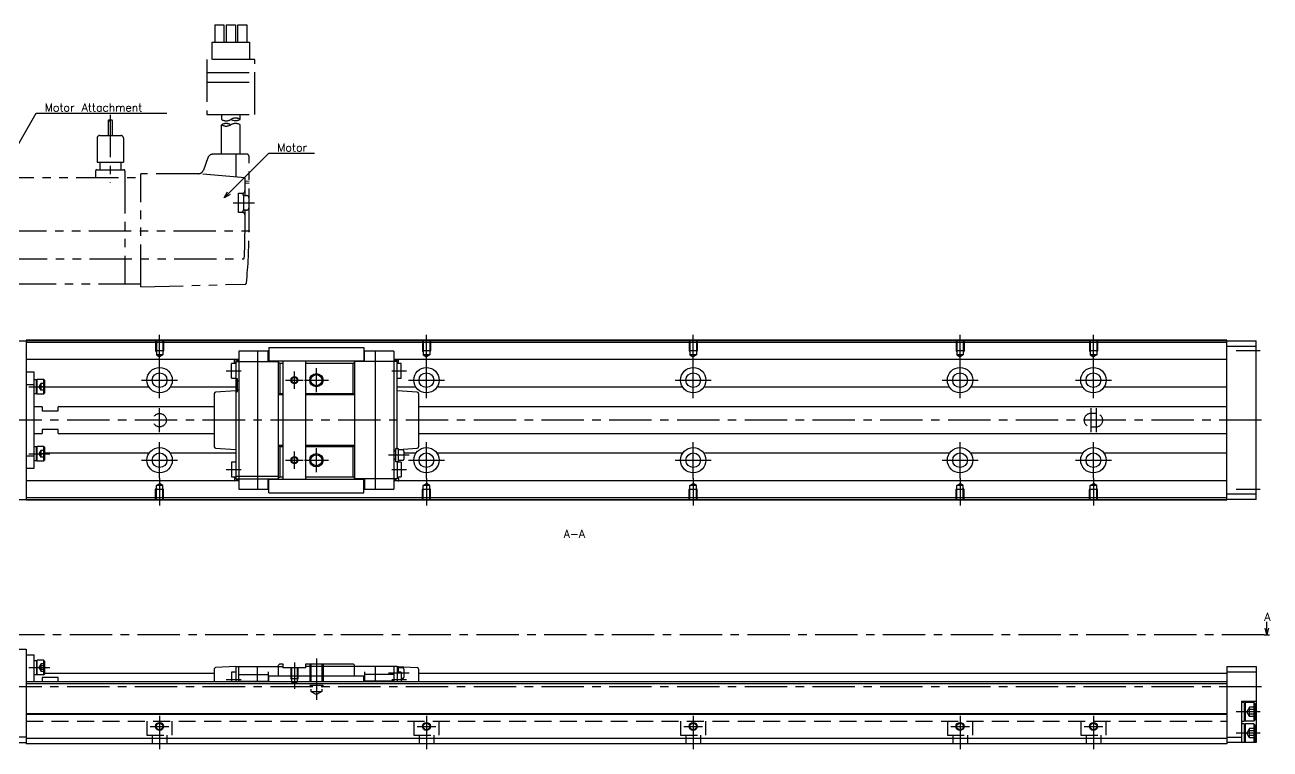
# Model space of a CAD drawing. Extents: x -2 to 701, y -8 to 279.
# Drawn here: x 234.3 to 701, y 8 to 279.5 of the extents above; entities that cross this region are included whole.
import ezdxf

# ---------------------------------------------------------------- set-up
doc = ezdxf.new("R2010")
doc.units = 0
doc.header["$LTSCALE"] = 0.5
for name, pattern in [('CENTER', [50.8, 31.75, -6.35, 6.35, -6.35]), ('DASHED', [19.05, 12.7, -6.35]), ('PHANTOM', [63.5, 31.75, -6.35, 6.35, -6.35, 6.35, -6.35])]:
    doc.linetypes.add(name, pattern=pattern)
for name, color, linetype in [('MSM_CENTER', 1, 'CENTER'), ('MSM_CONTINUOUS', 7, 'CONTINUOUS'), ('MSM_DASHED', 4, 'DASHED'), ('MSM_IMAGINARY', 6, 'PHANTOM'), ('MSM_NARROW', 5, 'CONTINUOUS'), ('MSM_PART_NUMBER', 7, 'CONTINUOUS')]:
    doc.layers.add(name, color=color, linetype=linetype)
doc.styles.get("Standard").update_dxf_attribs({"font": 'txt.shx', "height": 3, "bigfont": 'bigfont.shx'})

msp = doc.modelspace()

# ---------------------------------------------------------------- linework, layer by layer
at = {"layer": 'MSM_CENTER'}
for p, q in [((284.76, 153.09), (284.76, 163.3)), ((384.76, 153.09), (384.76, 163.3)), ((484.76, 153.09), (484.76, 163.3)), ((584.76, 153.09), (584.76, 163.3)), ((634.76, 153.09), (634.76, 163.3)), ((697.26, 157.3), (688.26, 157.3)), ((284.76, 139.55), (284.76, 153.05)), ((309.76, 149.8), (315.26, 149.8)), ((335.26, 143), (335.26, 149.6)), ((343.51, 141.8), (343.51, 150.8)), ((371.76, 149.8), (377.26, 149.8)), ((384.76, 139.55), (384.76, 153.05)), ((484.76, 139.55), (484.76, 153.05)), ((584.76, 139.55), (584.76, 153.05)), ((634.76, 139.55), (634.76, 153.05)), ((278.01, 146.3), (291.51, 146.3)), ((331.96, 146.3), (338.56, 146.3)), ((339.01, 146.3), (348.01, 146.3)), ((378.01, 146.3), (391.51, 146.3)), ((478.01, 146.3), (491.51, 146.3)), ((578.01, 146.3), (591.51, 146.3)), ((628.01, 146.3), (641.51, 146.3)), ((235.76, 143.86), (243.56, 143.86)), ((284.76, 126.8), (284.76, 135.8)), ((633.76, 135.8), (633.76, 126.8)), ((635.76, 135.8), (635.76, 126.8)), ((697.76, 131.3), (196.26, 131.3)), ((284.76, 109.55), (284.76, 123.05)), ((384.76, 109.55), (384.76, 123.05)), ((484.76, 109.55), (484.76, 123.05)), ((584.76, 109.55), (584.76, 123.05)), ((634.76, 109.55), (634.76, 123.05)), ((235.76, 118.74), (243.56, 118.74)), ((335.26, 113), (335.26, 119.6)), ((343.51, 111.8), (343.51, 120.8)), ((378.26, 118.2), (370.56, 118.2)), ((278.01, 116.3), (291.51, 116.3)), ((309.76, 112.8), (315.26, 112.8)), ((331.96, 116.3), (338.56, 116.3)), ((339.01, 116.3), (348.01, 116.3)), ((371.76, 112.8), (377.26, 112.8)), ((378.01, 116.3), (391.51, 116.3)), ((478.01, 116.3), (491.51, 116.3)), ((578.01, 116.3), (591.51, 116.3)), ((628.01, 116.3), (641.51, 116.3)), ((284.76, 109.51), (284.76, 99.3)), ((384.76, 109.51), (384.76, 99.3)), ((484.76, 109.51), (484.76, 99.3)), ((584.76, 109.51), (584.76, 99.3)), ((634.76, 109.51), (634.76, 99.3)), ((697.26, 105.3), (688.26, 105.3)), ((698.76, 50.8), (189.76, 50.8)), ((235.76, 38.55), (243.56, 38.55)), ((335.26, 40.5), (335.26, 30.54)), ((343.51, 42), (343.51, 26.41)), ((309.76, 34.1), (315.26, 34.1)), ((378.26, 36.5), (370.56, 36.5)), ((371.76, 34.1), (377.26, 34.1)), ((697.76, 31.3), (196.26, 31.3)), ((284.76, 20.5), (284.76, 8)), ((384.76, 20.5), (384.76, 8)), ((484.76, 20.5), (484.76, 8)), ((584.76, 20.5), (584.76, 8)), ((634.76, 20.5), (634.76, 8)), ((697.26, 22), (688.26, 22)), ((281.26, 16.5), (288.26, 16.5)), ((381.26, 16.5), (388.26, 16.5)), ((481.26, 16.5), (488.26, 16.5)), ((581.26, 16.5), (588.26, 16.5)), ((631.26, 16.5), (638.26, 16.5)), ((697.26, 14), (688.26, 14))]:
    msp.add_line(p, q, dxfattribs=at)
at = {"layer": 'MSM_CONTINUOUS'}
for p, q in [((219.76, 161), (234.76, 161)), ((684.76, 161.3), (234.76, 161.3)), ((234.76, 161.3), (234.76, 101.3)), ((684.76, 161.1), (234.76, 161.1)), ((684.76, 160.4), (234.76, 160.4)), ((684.76, 101.3), (684.76, 161.3)), ((684.76, 161), (695.76, 161)), ((684.76, 159), (695.76, 159)), ((695.76, 101.6), (695.76, 161)), ((312.76, 154.05), (234.76, 154.05)), ((312.76, 153.1), (312.76, 154.1)), ((314.46, 153.25), (312.76, 154.1)), ((314.46, 154.05), (312.86, 154.05)), ((314.46, 153.67), (312.96, 154.05)), ((314.46, 157.2), (314.46, 105.4)), ((325.46, 157.2), (314.46, 157.2)), ((321.46, 157.2), (321.46, 105.4)), ((325.46, 153.25), (325.46, 157.2)), ((325.66, 158.52), (361.36, 158.52)), ((325.66, 158.52), (325.66, 153.55)), ((361.36, 158.52), (361.36, 153.55)), ((361.56, 153.25), (361.56, 157.2)), ((372.56, 157.2), (361.56, 157.2)), ((365.56, 157.2), (365.56, 105.4)), ((372.56, 157.2), (372.56, 105.4)), ((372.56, 153.25), (374.26, 154.1)), ((372.56, 153.67), (374.06, 154.05)), ((374.16, 154.05), (372.56, 154.05)), ((374.26, 153.1), (374.26, 154.1)), ((684.76, 154.05), (374.26, 154.05)), ((311.76, 147.05), (311.76, 152.55)), ((313.26, 152.55), (311.76, 152.55)), ((313.26, 152.8), (312.76, 153.1)), ((313.26, 153.25), (313.26, 109.35)), ((313.26, 153.25), (329.26, 153.25)), ((325.46, 153.55), (361.36, 153.55)), ((329.26, 109.05), (329.26, 153.55)), ((329.26, 153.05), (329.76, 152.55)), ((329.76, 152.55), (329.76, 141.3)), ((330.91, 152.55), (329.76, 152.55)), ((330.91, 153.55), (330.91, 109.05)), ((339.61, 109.05), (339.61, 153.55)), ((357.26, 152.55), (339.61, 152.55)), ((357.26, 152.55), (357.76, 153.05)), ((357.26, 141.3), (357.26, 152.55)), ((357.76, 153.55), (357.76, 109.05)), ((373.76, 153.25), (357.76, 153.25)), ((373.76, 120.6), (373.76, 153.25)), ((373.76, 152.8), (374.26, 153.1)), ((375.26, 152.55), (373.76, 152.55)), ((375.26, 147.05), (375.26, 152.55)), ((237.76, 149.3), (234.76, 149.3)), ((234.76, 144.72), (237.76, 144.72)), ((237.76, 113.3), (237.76, 149.3)), ((238.56, 146.46), (237.76, 146.46)), ((238.56, 146.31), (238.86, 146.61)), ((238.56, 141.26), (238.56, 146.46)), ((238.86, 141.11), (238.86, 146.61)), ((241.26, 146.61), (238.86, 146.61)), ((241.26, 146.61), (241.26, 141.11)), ((241.56, 146.31), (241.26, 146.61)), ((241.56, 146.31), (241.56, 141.41)), ((311.76, 147.05), (313.26, 147.05)), ((313.26, 146.9), (313.76, 146.9)), ((313.76, 146.9), (313.76, 141.9)), ((313.76, 146.1), (314.46, 146.1)), ((373.76, 147.05), (375.26, 147.05)), ((237.76, 141.26), (238.56, 141.26)), ((238.56, 141.41), (238.86, 141.11)), ((241.26, 141.11), (238.86, 141.11)), ((241.26, 141.11), (241.56, 141.41)), ((280.81, 143.66), (241.56, 143.66)), ((313.26, 143.66), (288.71, 143.66)), ((305.26, 141.3), (305.26, 121.3)), ((313.26, 142.3), (305.73, 141.8)), ((313.26, 141.9), (313.76, 141.9)), ((313.76, 142.7), (314.46, 142.7)), ((329.76, 141.3), (329.26, 140.8)), ((330.91, 140.8), (329.26, 140.8)), ((329.76, 141.3), (330.91, 141.3)), ((339.61, 141.3), (357.26, 141.3)), ((357.76, 140.8), (339.61, 140.8)), ((357.76, 140.8), (357.26, 141.3)), ((380.81, 143.66), (373.76, 143.66)), ((381.29, 141.8), (373.76, 142.3)), ((381.76, 141.3), (381.76, 121.3)), ((480.81, 143.66), (388.71, 143.66)), ((580.81, 143.66), (488.71, 143.66)), ((630.81, 143.66), (588.71, 143.66)), ((684.76, 143.66), (638.71, 143.66)), ((240.76, 136.3), (237.76, 136.3)), ((240.76, 136.3), (240.76, 134.8)), ((305.26, 136.3), (246.76, 136.3)), ((246.76, 134.8), (246.76, 136.3)), ((684.76, 136.3), (381.76, 136.3)), ((240.76, 134.8), (246.76, 134.8)), ((237.76, 126.3), (240.76, 126.3)), ((246.76, 127.8), (240.76, 127.8)), ((240.76, 127.8), (240.76, 126.3)), ((246.76, 126.3), (246.76, 127.8)), ((246.76, 126.3), (305.26, 126.3)), ((381.76, 126.3), (684.76, 126.3)), ((238.56, 121.19), (238.86, 121.49)), ((238.86, 115.99), (238.86, 121.49)), ((241.26, 121.49), (238.86, 121.49)), ((241.56, 121.19), (241.26, 121.49)), ((241.26, 121.49), (241.26, 115.99)), ((329.26, 121.8), (329.76, 121.3)), ((330.91, 121.8), (329.26, 121.8)), ((357.76, 121.8), (339.61, 121.8)), ((357.26, 121.3), (357.76, 121.8)), ((234.76, 117.88), (237.76, 117.88)), ((238.56, 121.34), (237.76, 121.34)), ((238.56, 116.14), (238.56, 121.34)), ((241.56, 121.19), (241.56, 116.29)), ((280.81, 118.94), (241.56, 118.94)), ((313.26, 118.94), (288.71, 118.94)), ((305.73, 120.8), (313.26, 120.3)), ((329.76, 121.3), (329.76, 110.05)), ((330.91, 121.3), (329.76, 121.3)), ((357.26, 121.3), (339.61, 121.3)), ((357.26, 110.05), (357.26, 121.3)), ((373.26, 119.9), (372.56, 119.9)), ((373.26, 119.7), (372.56, 119.7)), ((373.26, 116.7), (372.56, 116.7)), ((373.76, 120.7), (373.26, 120.7)), ((373.26, 115.7), (373.26, 120.7)), ((374.26, 120.6), (373.26, 120.6)), ((374.26, 120.27), (381.3, 120.8)), ((374.26, 115.8), (374.26, 120.6)), ((375.76, 120.2), (374.26, 120.2)), ((376.26, 119.7), (376.26, 116.7)), ((380.81, 118.94), (376.26, 118.94)), ((480.81, 118.94), (388.71, 118.94)), ((580.81, 118.94), (488.71, 118.94)), ((630.81, 118.94), (588.71, 118.94)), ((684.76, 118.94), (638.71, 118.94)), ((234.76, 113.3), (237.76, 113.3)), ((237.76, 116.14), (238.56, 116.14)), ((238.56, 116.29), (238.86, 115.99)), ((241.26, 115.99), (238.86, 115.99)), ((241.26, 115.99), (241.56, 116.29)), ((311.76, 115.55), (311.76, 110.05)), ((313.26, 115.55), (311.76, 115.55)), ((373.26, 116.5), (372.56, 116.5)), ((373.26, 115.8), (374.26, 115.8)), ((373.76, 115.7), (373.26, 115.7)), ((373.76, 115.8), (373.76, 109.35)), ((375.26, 115.55), (373.76, 115.55)), ((375.76, 116.2), (374.26, 116.2)), ((375.26, 115.55), (375.26, 110.05)), ((312.76, 108.55), (234.76, 108.55)), ((311.76, 110.05), (313.26, 110.05)), ((313.26, 109.8), (312.76, 109.5)), ((312.76, 109.5), (312.76, 108.5)), ((314.46, 109.35), (312.76, 108.5)), ((314.46, 108.55), (312.86, 108.55)), ((314.46, 108.92), (312.96, 108.55)), ((313.26, 110.35), (329.26, 110.35)), ((313.26, 109.35), (329.26, 109.35)), ((325.46, 105.4), (325.46, 109.35)), ((361.56, 109.05), (325.46, 109.05)), ((325.66, 104.08), (325.66, 109.05)), ((329.76, 110.05), (329.26, 109.55)), ((329.76, 110.05), (330.91, 110.05)), ((339.61, 110.05), (357.26, 110.05)), ((357.76, 109.55), (357.26, 110.05)), ((373.76, 109.35), (357.76, 109.35)), ((361.36, 104.08), (361.36, 109.05)), ((361.56, 109.35), (361.56, 105.4)), ((372.56, 109.35), (374.26, 108.5)), ((372.56, 108.92), (374.06, 108.55)), ((374.16, 108.55), (372.56, 108.55)), ((373.76, 110.05), (375.26, 110.05)), ((373.76, 109.8), (374.26, 109.5)), ((374.26, 109.5), (374.26, 108.5)), ((684.76, 108.55), (374.26, 108.55)), ((314.46, 105.4), (325.46, 105.4)), ((325.66, 106.55), (325.46, 106.55)), ((325.66, 104.08), (361.36, 104.08)), ((361.56, 106.55), (361.36, 106.55)), ((361.56, 105.4), (372.56, 105.4)), ((695.76, 103.6), (684.76, 103.6)), ((219.76, 101.6), (234.76, 101.6)), ((684.76, 102.2), (234.76, 102.2)), ((684.76, 101.5), (234.76, 101.5)), ((684.76, 101.3), (234.76, 101.3)), ((695.76, 101.6), (684.76, 101.6)), ((699.76, 50.8), (699.09, 53.3)), ((699.76, 50.8), (699.76, 55.74)), ((700.43, 53.3), (699.76, 50.8)), ((698.76, 50.8), (700.76, 50.8)), ((222.76, 45.5), (234.76, 45.5)), ((234.76, 45.5), (234.76, 10)), ((234.76, 43.3), (237.76, 43.3)), ((237.76, 33.2), (237.76, 43.3)), ((238.56, 41.15), (237.76, 41.15)), ((238.56, 41), (238.86, 41.3)), ((238.56, 41.15), (238.56, 35.95)), ((238.86, 35.8), (238.86, 41.3)), ((241.26, 41.3), (238.86, 41.3)), ((241.26, 41.3), (241.26, 35.8)), ((241.56, 41), (241.26, 41.3)), ((241.56, 41), (241.56, 36.1)), ((305.26, 38.03), (305.26, 33.2)), ((313.26, 39), (305.73, 38.53)), ((313.26, 39), (330.91, 39)), ((313.26, 39), (313.26, 33.2)), ((314.46, 33.2), (314.46, 39)), ((321.46, 33.2), (321.46, 39)), ((329.76, 40), (329.26, 39.5)), ((329.26, 35.4), (329.26, 39.5)), ((329.76, 40), (330.91, 40)), ((330.91, 40), (330.91, 38.5)), ((339.61, 38.5), (330.91, 38.5)), ((339.61, 40), (357.26, 40)), ((339.61, 38.5), (339.61, 40)), ((373.76, 39), (339.61, 39)), ((357.76, 39.5), (357.26, 40)), ((357.76, 35.4), (357.76, 39.5)), ((365.56, 39), (365.56, 33.2)), ((372.56, 39), (372.56, 33.2)), ((373.76, 39), (381.29, 38.53)), ((373.76, 39), (373.76, 33.2)), ((374.26, 38.9), (373.76, 38.9)), ((374.26, 36.85), (374.26, 38.9)), ((375.76, 38.5), (374.26, 38.5)), ((376.26, 38), (376.26, 35)), ((381.76, 38.03), (381.76, 33.2)), ((684.76, 39), (684.76, 10)), ((684.76, 39), (695.76, 39)), ((695.76, 39), (695.76, 10.5)), ((684.76, 33.2), (234.76, 33.2)), ((237.76, 35.95), (238.56, 35.95)), ((238.56, 36.1), (238.86, 35.8)), ((241.26, 35.8), (238.86, 35.8)), ((246.76, 34.87), (240.76, 34.87)), ((240.76, 34.87), (240.76, 33.2)), ((241.26, 35.8), (241.56, 36.1)), ((305.26, 36.3), (241.56, 36.3)), ((246.76, 33.2), (246.76, 34.87)), ((313.26, 36.85), (311.76, 36.85)), ((311.76, 36.85), (311.76, 33.2)), ((314.46, 36), (325.46, 36)), ((314.46, 33.5), (325.46, 33.5)), ((325.46, 37), (325.46, 33.2)), ((325.66, 35.1), (325.46, 35.1)), ((325.66, 34.3), (325.46, 34.3)), ((361.36, 35.4), (325.66, 35.4)), ((325.66, 33.2), (325.66, 35.4)), ((361.36, 33.2), (361.36, 35.4)), ((361.56, 35.1), (361.36, 35.1)), ((361.56, 34.3), (361.36, 34.3)), ((361.56, 37), (361.56, 33.2)), ((372.56, 36), (361.56, 36)), ((372.56, 33.5), (361.56, 33.5)), ((375.26, 36.85), (373.76, 36.85)), ((375.26, 36.85), (375.26, 33.2)), ((375.76, 34.5), (375.26, 34.5)), ((684.76, 36.3), (381.76, 36.3)), ((684.76, 37), (695.76, 37)), ((684.76, 32.5), (234.76, 32.5)), ((690.26, 26), (690.26, 10.5)), ((690.26, 26), (695.76, 26)), ((691.26, 25.5), (690.26, 25.5)), ((691.26, 25.5), (691.26, 18.5)), ((691.26, 25.1), (691.66, 25.5)), ((691.66, 25.5), (691.66, 18.5)), ((694.86, 25.5), (691.66, 25.5)), ((694.86, 25.5), (694.86, 18.5)), ((695.26, 25.1), (694.86, 25.5)), ((695.26, 25.1), (695.26, 18.9)), ((684.76, 21.2), (234.76, 21.2)), ((684.76, 21), (234.76, 21)), ((691.66, 18.5), (691.26, 18.9)), ((694.86, 18.5), (695.26, 18.9)), ((690.26, 18.5), (691.26, 18.5)), ((691.26, 17.5), (690.26, 17.5)), ((691.26, 17.5), (691.26, 10.5)), ((691.26, 17.1), (691.66, 17.5)), ((694.86, 18.5), (691.66, 18.5)), ((691.66, 17.5), (691.66, 10.5)), ((694.86, 17.5), (691.66, 17.5)), ((694.86, 17.5), (694.86, 10.5)), ((695.26, 17.1), (694.86, 17.5)), ((695.26, 17.1), (695.26, 10.9)), ((234.76, 12.5), (225.26, 12.5)), ((225.26, 10.5), (234.76, 10.5)), ((684.76, 12), (234.76, 12)), ((684.76, 10), (234.76, 10)), ((684.76, 12.5), (690.26, 12.5)), ((695.76, 10.5), (684.76, 10.5)), ((691.66, 10.5), (691.26, 10.9)), ((694.86, 10.5), (695.26, 10.9))]:
    msp.add_line(p, q, dxfattribs=at)
for centre, radius in [((284.76, 146.3), 4.75), ((384.76, 146.3), 4.75), ((484.76, 146.3), 4.75), ((584.76, 146.3), 4.75), ((634.76, 146.3), 4.75), ((284.76, 146.3), 2.75), ((335.26, 146.3), 1.06), ((343.51, 146.3), 2.07), ((384.76, 146.3), 2.75), ((484.76, 146.3), 2.75), ((584.76, 146.3), 2.75), ((634.76, 146.3), 2.75), ((284.76, 116.3), 4.75), ((284.76, 116.3), 2.75), ((335.26, 116.3), 1.06), ((343.51, 116.3), 2.07), ((384.76, 116.3), 4.75), ((384.76, 116.3), 2.75), ((484.76, 116.3), 4.75), ((484.76, 116.3), 2.75), ((584.76, 116.3), 4.75), ((584.76, 116.3), 2.75), ((634.76, 116.3), 4.75), ((634.76, 116.3), 2.75), ((284.76, 16.5), 1.23), ((384.76, 16.5), 1.23), ((484.76, 16.5), 1.23), ((584.76, 16.5), 1.23), ((634.76, 16.5), 1.23)]:
    msp.add_circle(centre, radius, dxfattribs=at)
for centre, start, end in [((305.76, 141.3), 93.8066, 180), ((381.26, 141.3), 0, 86.1934), ((305.76, 121.3), 180, 266.1934), ((375.76, 119.7), 0, 90), ((375.76, 116.7), 270, 0), ((381.26, 121.3), 274.3133, 0), ((305.76, 38.03), 93.5763, 180), ((375.76, 38), 0, 90), ((381.26, 38.03), 0, 86.4237), ((375.76, 35), 270, 0)]:
    msp.add_arc(centre, 0.5, start, end, dxfattribs=at)
at = {"layer": 'MSM_DASHED'}
for p, q in [((283.26, 161.3), (283.26, 157.3)), ((283.53, 161.3), (283.53, 155.8)), ((285.99, 161.3), (285.99, 155.8)), ((286.26, 161.3), (286.26, 157.3)), ((383.26, 161.3), (383.26, 157.3)), ((383.53, 161.3), (383.53, 155.8)), ((385.99, 161.3), (385.99, 155.8)), ((386.26, 161.3), (386.26, 157.3)), ((483.26, 161.3), (483.26, 157.3)), ((483.53, 161.3), (483.53, 155.8)), ((485.99, 161.3), (485.99, 155.8)), ((486.26, 161.3), (486.26, 157.3)), ((583.26, 161.3), (583.26, 157.3)), ((583.53, 161.3), (583.53, 155.8)), ((585.99, 161.3), (585.99, 155.8)), ((586.26, 161.3), (586.26, 157.3)), ((633.26, 161.3), (633.26, 157.3)), ((633.53, 161.3), (633.53, 155.8)), ((635.99, 161.3), (635.99, 155.8)), ((636.26, 161.3), (636.26, 157.3)), ((283.26, 157.3), (283.53, 156.83)), ((286.26, 157.3), (283.26, 157.3)), ((285.99, 155.8), (283.53, 155.8)), ((283.53, 155.8), (284.76, 155.09)), ((285.99, 155.8), (284.76, 155.09)), ((286.26, 157.3), (285.99, 156.83)), ((386.26, 157.3), (383.26, 157.3)), ((383.26, 157.3), (383.53, 156.83)), ((385.99, 155.8), (383.53, 155.8)), ((383.53, 155.8), (384.76, 155.09)), ((385.99, 155.8), (384.76, 155.09)), ((386.26, 157.3), (385.99, 156.83)), ((483.26, 157.3), (483.53, 156.83)), ((486.26, 157.3), (483.26, 157.3)), ((485.99, 155.8), (483.53, 155.8)), ((483.53, 155.8), (484.76, 155.09)), ((485.99, 155.8), (484.76, 155.09)), ((486.26, 157.3), (485.99, 156.83)), ((586.26, 157.3), (583.26, 157.3)), ((583.26, 157.3), (583.53, 156.83)), ((583.53, 155.8), (584.76, 155.09)), ((585.99, 155.8), (583.53, 155.8)), ((585.99, 155.8), (584.76, 155.09)), ((586.26, 157.3), (585.99, 156.83)), ((633.26, 157.3), (633.53, 156.83)), ((636.26, 157.3), (633.26, 157.3)), ((633.53, 155.8), (634.76, 155.09)), ((635.99, 155.8), (633.53, 155.8)), ((635.99, 155.8), (634.76, 155.09)), ((636.26, 157.3), (635.99, 156.83)), ((240.26, 145.11), (239.54, 143.86)), ((241.56, 145.11), (240.26, 145.11)), ((240.26, 145.11), (240.26, 142.61)), ((239.54, 143.86), (240.26, 142.61)), ((241.56, 143.86), (240.26, 143.86)), ((241.56, 142.61), (240.26, 142.61)), ((635.76, 133.8), (633.76, 133.8)), ((633.76, 128.8), (635.76, 128.8)), ((240.26, 119.99), (239.54, 118.74)), ((239.54, 118.74), (240.26, 117.49)), ((241.56, 119.99), (240.26, 119.99)), ((240.26, 119.99), (240.26, 117.49)), ((241.56, 118.74), (240.26, 118.74)), ((241.56, 117.49), (240.26, 117.49)), ((283.53, 106.8), (284.76, 107.51)), ((285.99, 106.8), (284.76, 107.51)), ((383.53, 106.8), (384.76, 107.51)), ((385.99, 106.8), (384.76, 107.51)), ((483.53, 106.8), (484.76, 107.51)), ((485.99, 106.8), (484.76, 107.51)), ((583.53, 106.8), (584.76, 107.51)), ((585.99, 106.8), (584.76, 107.51)), ((633.53, 106.8), (634.76, 107.51)), ((635.99, 106.8), (634.76, 107.51)), ((283.26, 105.3), (283.53, 105.77)), ((283.26, 101.3), (283.26, 105.3)), ((286.26, 105.3), (283.26, 105.3)), ((283.53, 101.3), (283.53, 106.8)), ((285.99, 106.8), (283.53, 106.8)), ((285.99, 101.3), (285.99, 106.8)), ((286.26, 105.3), (285.99, 105.77)), ((286.26, 101.3), (286.26, 105.3)), ((383.26, 105.3), (383.53, 105.77)), ((386.26, 105.3), (383.26, 105.3)), ((383.26, 101.3), (383.26, 105.3)), ((385.99, 106.8), (383.53, 106.8)), ((383.53, 101.3), (383.53, 106.8)), ((385.99, 101.3), (385.99, 106.8)), ((386.26, 105.3), (385.99, 105.77)), ((386.26, 101.3), (386.26, 105.3)), ((483.26, 105.3), (483.53, 105.77)), ((483.26, 101.3), (483.26, 105.3)), ((486.26, 105.3), (483.26, 105.3)), ((483.53, 101.3), (483.53, 106.8)), ((485.99, 106.8), (483.53, 106.8)), ((485.99, 101.3), (485.99, 106.8)), ((486.26, 105.3), (485.99, 105.77)), ((486.26, 101.3), (486.26, 105.3)), ((583.26, 105.3), (583.53, 105.77)), ((583.26, 101.3), (583.26, 105.3)), ((586.26, 105.3), (583.26, 105.3)), ((583.53, 101.3), (583.53, 106.8)), ((585.99, 106.8), (583.53, 106.8)), ((585.99, 101.3), (585.99, 106.8)), ((586.26, 105.3), (585.99, 105.77)), ((586.26, 101.3), (586.26, 105.3)), ((633.26, 105.3), (633.53, 105.77)), ((633.26, 101.3), (633.26, 105.3)), ((636.26, 105.3), (633.26, 105.3)), ((633.53, 101.3), (633.53, 106.8)), ((635.99, 106.8), (633.53, 106.8)), ((635.99, 101.3), (635.99, 106.8)), ((636.26, 105.3), (635.99, 105.77)), ((636.26, 101.3), (636.26, 105.3)), ((240.26, 39.8), (239.54, 38.55)), ((239.54, 38.55), (240.26, 37.3)), ((240.26, 39.99), (240.26, 37.11)), ((241.56, 39.99), (240.26, 39.99)), ((241.56, 39.27), (240.26, 39.27)), ((241.56, 37.83), (240.26, 37.83)), ((333.96, 38.5), (333.96, 34.5)), ((334.2, 38.5), (334.2, 33.15)), ((336.32, 38.5), (336.32, 33.15)), ((336.56, 38.5), (336.56, 34.5)), ((341.01, 40), (341.01, 32)), ((341.44, 40), (341.44, 29.6)), ((345.58, 40), (345.58, 29.6)), ((346.01, 40), (346.01, 32)), ((241.56, 37.11), (240.26, 37.11)), ((333.96, 34.5), (334.2, 34.08)), ((333.96, 34.5), (336.56, 34.5)), ((334.2, 33.15), (335.26, 32.54)), ((334.2, 33.15), (336.32, 33.15)), ((336.32, 33.15), (335.26, 32.54)), ((336.56, 34.5), (336.32, 34.08)), ((341.01, 32), (341.44, 31.25)), ((341.01, 32), (346.01, 32)), ((341.44, 29.6), (343.51, 28.41)), ((341.44, 29.6), (345.58, 29.6)), ((345.58, 29.6), (343.51, 28.41)), ((346.01, 32), (345.58, 31.25)), ((693.26, 23.73), (692.26, 22)), ((695.26, 23.73), (693.26, 23.73)), ((693.26, 20.27), (693.26, 23.73)), ((693.26, 20.27), (692.26, 22)), ((695.26, 22.87), (693.26, 22.87)), ((695.26, 21.13), (693.26, 21.13)), ((695.26, 20.27), (693.26, 20.27)), ((234.76, 18.5), (684.76, 18.5)), ((280.01, 18.5), (280.01, 13.2)), ((289.51, 13.2), (289.51, 18.5)), ((380.01, 18.5), (380.01, 13.2)), ((389.51, 13.2), (389.51, 18.5)), ((480.01, 18.5), (480.01, 13.2)), ((489.51, 13.2), (489.51, 18.5)), ((580.01, 18.5), (580.01, 13.2)), ((589.51, 13.2), (589.51, 18.5)), ((630.01, 18.5), (630.01, 13.2)), ((639.51, 13.2), (639.51, 18.5)), ((693.26, 15.73), (692.26, 14)), ((695.26, 15.73), (693.26, 15.73)), ((693.26, 12.27), (693.26, 15.73)), ((695.26, 14.87), (693.26, 14.87)), ((280.01, 13.2), (289.51, 13.2)), ((282.01, 13.2), (282.01, 10)), ((287.51, 13.2), (287.51, 10)), ((380.01, 13.2), (389.51, 13.2)), ((382.01, 13.2), (382.01, 10)), ((387.51, 13.2), (387.51, 10)), ((480.01, 13.2), (489.51, 13.2)), ((482.01, 13.2), (482.01, 10)), ((487.51, 13.2), (487.51, 10)), ((580.01, 13.2), (589.51, 13.2)), ((582.01, 13.2), (582.01, 10)), ((587.51, 13.2), (587.51, 10)), ((630.01, 13.2), (639.51, 13.2)), ((632.01, 13.2), (632.01, 10)), ((637.51, 13.2), (637.51, 10)), ((693.26, 12.27), (692.26, 14)), ((695.26, 13.13), (693.26, 13.13)), ((695.26, 12.27), (693.26, 12.27))]:
    msp.add_line(p, q, dxfattribs=at)
msp.add_circle((284.76, 131.3), 2.5, dxfattribs=at)
for centre, start, end in [((633.76, 131.3), 90, 270), ((635.76, 131.3), 270, 90)]:
    msp.add_arc(centre, 2.5, start, end, dxfattribs=at)
at = {"layer": 'MSM_IMAGINARY'}
for p, q in [((305.46, 279.48), (308.86, 279.48)), ((305.46, 279.48), (305.46, 272.98)), ((308.86, 279.48), (308.86, 272.98)), ((309.76, 279.48), (313.16, 279.48)), ((309.76, 279.48), (309.76, 272.98)), ((313.16, 279.48), (313.16, 272.98)), ((314.06, 279.48), (317.46, 279.48)), ((314.06, 272.98), (314.06, 279.48)), ((317.46, 279.48), (317.46, 272.98)), ((304.46, 272.98), (318.46, 272.98)), ((304.46, 266.48), (304.46, 272.98)), ((318.46, 272.98), (318.46, 266.48)), ((320.46, 266.48), (302.46, 266.48)), ((302.46, 266.48), (302.46, 245.86)), ((320.46, 245.86), (320.46, 266.48)), ((302.46, 261.63), (320.46, 261.63)), ((302.46, 258.03), (320.46, 258.03)), ((265.41, 243.64), (265.41, 238)), ((266.26, 245.75), (266.26, 220.3)), ((267.11, 238), (267.11, 243.64)), ((302.46, 245.86), (320.46, 245.86)), ((307.96, 245.86), (307.96, 244.07)), ((314.96, 244.07), (314.96, 245.86)), ((307.96, 231), (307.96, 242.04)), ((314.96, 231), (314.96, 242.04)), ((261.31, 237), (261.31, 228)), ((262.31, 238), (270.21, 238)), ((271.21, 237), (271.21, 228)), ((302.88, 229.68), (301.18, 225.02)), ((317.46, 231), (304.76, 231)), ((313.46, 222.46), (313.46, 231)), ((318.26, 202.3), (318.26, 230.2)), ((260.76, 224.7), (260.76, 222.3)), ((261.26, 225.2), (271.26, 225.2)), ((261.31, 228), (271.21, 228)), ((262.36, 228), (262.36, 225.2)), ((270.16, 228), (270.16, 225.2)), ((271.76, 224.7), (271.76, 182.3)), ((221.76, 222.3), (277.76, 222.3)), ((277.76, 181.3), (277.76, 223.7)), ((299.3, 223.7), (277.76, 223.7)), ((316.76, 222.17), (299.3, 223.7)), ((316.76, 215.53), (316.76, 222.17)), ((318.26, 220.76), (316.76, 220.89)), ((318.26, 220.06), (316.76, 220.19)), ((314.26, 216.38), (315.76, 216.38)), ((314.26, 209.18), (314.26, 216.38)), ((315.26, 216.28), (314.26, 216.28)), ((316.23, 215.53), (317.26, 215.53)), ((316.26, 210.28), (316.26, 215.28)), ((312.26, 212.78), (320.26, 212.78)), ((317.26, 210.03), (316.26, 210.03)), ((316.76, 202.3), (316.76, 210.03)), ((314.26, 209.28), (315.26, 209.28)), ((315.76, 209.18), (314.26, 209.18)), ((194.76, 202.3), (320.26, 202.3)), ((226.76, 191.73), (316, 191.73)), ((277.76, 182.3), (221.76, 182.3)), ((277.76, 181.3), (316.82, 182.29))]:
    msp.add_line(p, q, dxfattribs=at)
for centre, radius, start, end in [((265.84, 242.9), 0.85, 60.0009, 119.999), ((265.84, 244.37), 0.85, 240.001, 299.999), ((266.69, 242.9), 0.85, 59.9987, 119.999), ((309.71, 246.51), 3, 234.3132, 305.6839), ((313.21, 241.04), 3.5, 60.0014, 120.0014), ((313.21, 247.1), 3.5, 240.0015, 300.0015), ((309.71, 239.01), 3.5, 60.0014, 120.1319), ((309.71, 245.07), 3.5, 239.871, 300), ((313.21, 239.01), 3.5, 60.0637, 120), ((262.31, 237), 1, 90, 180), ((270.21, 237), 1, 360, 90), ((304.76, 229), 2, 90, 160), ((317.46, 230.2), 0.8, 360, 90), ((261.26, 224.7), 0.5, 90, 180), ((271.26, 224.7), 0.5, 360, 90), ((299.3, 225.7), 2, 270, 340), ((315.26, 215.28), 1, 360, 90), ((315.76, 217.38), 1, 270, 0), ((317.26, 214.53), 1, 360, 90), ((315.26, 210.28), 1, 270, 360), ((317.26, 211.03), 1, 270, 360), ((315.76, 208.18), 1, 1.7094, 90), ((118.26, 202.3), 198.5, 357.0836, 0), ((118.26, 202.3), 200, 354.3874, 0), ((316, 192.23), 0.5, 270, 357.0836), ((316.8, 182.79), 0.5, 271.4503, 354.3874)]:
    msp.add_arc(centre, radius, start, end, dxfattribs=at)
at = {"layer": 'MSM_NARROW'}
for centre, radius in [((335.26, 146.3), 1.3), ((343.51, 146.3), 2.5), ((335.26, 116.3), 1.3), ((343.51, 116.3), 2.5), ((284.76, 16.5), 1.5), ((384.76, 16.5), 1.5), ((484.76, 16.5), 1.5), ((584.76, 16.5), 1.5), ((634.76, 16.5), 1.5)]:
    msp.add_circle(centre, radius, dxfattribs=at)
at = {"layer": 'MSM_PART_NUMBER'}
for p, q in [((220.2, 214.62), (238.54, 246.38)), ((238.54, 246.38), (287.46, 246.38)), ((310.7, 216.39), (325.7, 231.38)), ((325.7, 231.38), (342.82, 231.38)), ((308.94, 214.62), (310.23, 216.86)), ((308.94, 214.62), (310.7, 216.39)), ((311.18, 215.91), (308.94, 214.62))]:
    msp.add_line(p, q, dxfattribs=at)

# ---------------------------------------------------------------- texts
for s, p in [('Motor Attachment', (241.66, 247.01)), ('Motor', (328.82, 232.01)), ('A-A', (436.24, 87.22)), ('A', (698.8, 56.12))]:
    msp.add_text(s, height=3, dxfattribs=at).set_placement(p)

doc.saveas('drawing.dxf')
